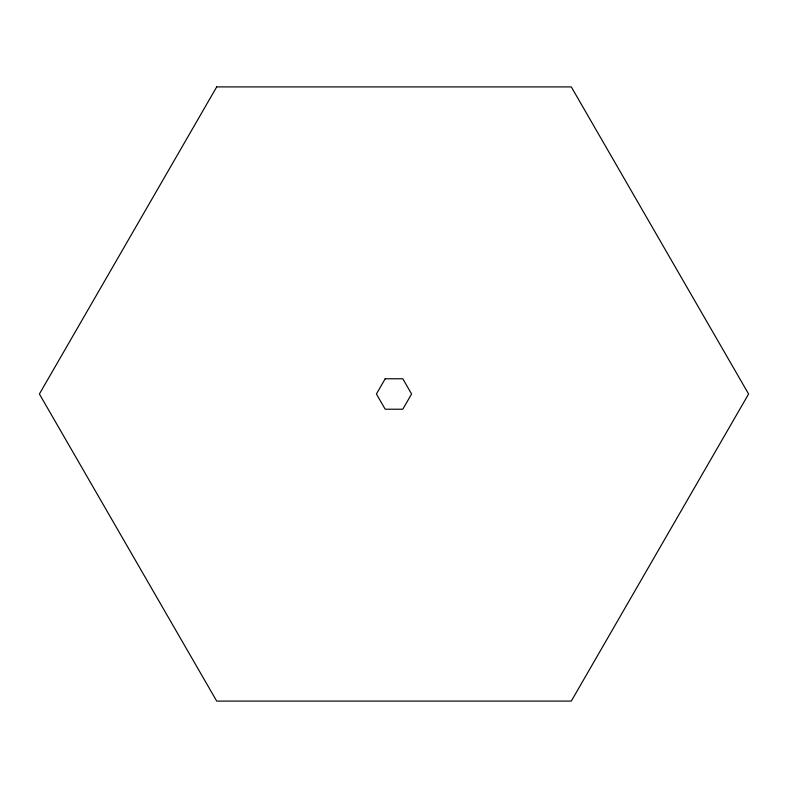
<?xml version="1.0" encoding="UTF-8"?>
<svg xmlns="http://www.w3.org/2000/svg" width="788" height="788" viewBox="0 0 788 788"><rect width="100%" height="100%" fill="white"/><g stroke="black" fill="none" stroke-linecap="round" stroke-linejoin="round"><path stroke-width="1.18" d="M216.7 86.907L39.4 394L216.7 701.093L571.3 701.093L748.6 394L571.3 86.907L216.7 86.907M385.204 378.772L376.408 394L385.204 409.228L402.796 409.228L411.592 394L402.796 378.772L385.204 378.772"/></g></svg>
